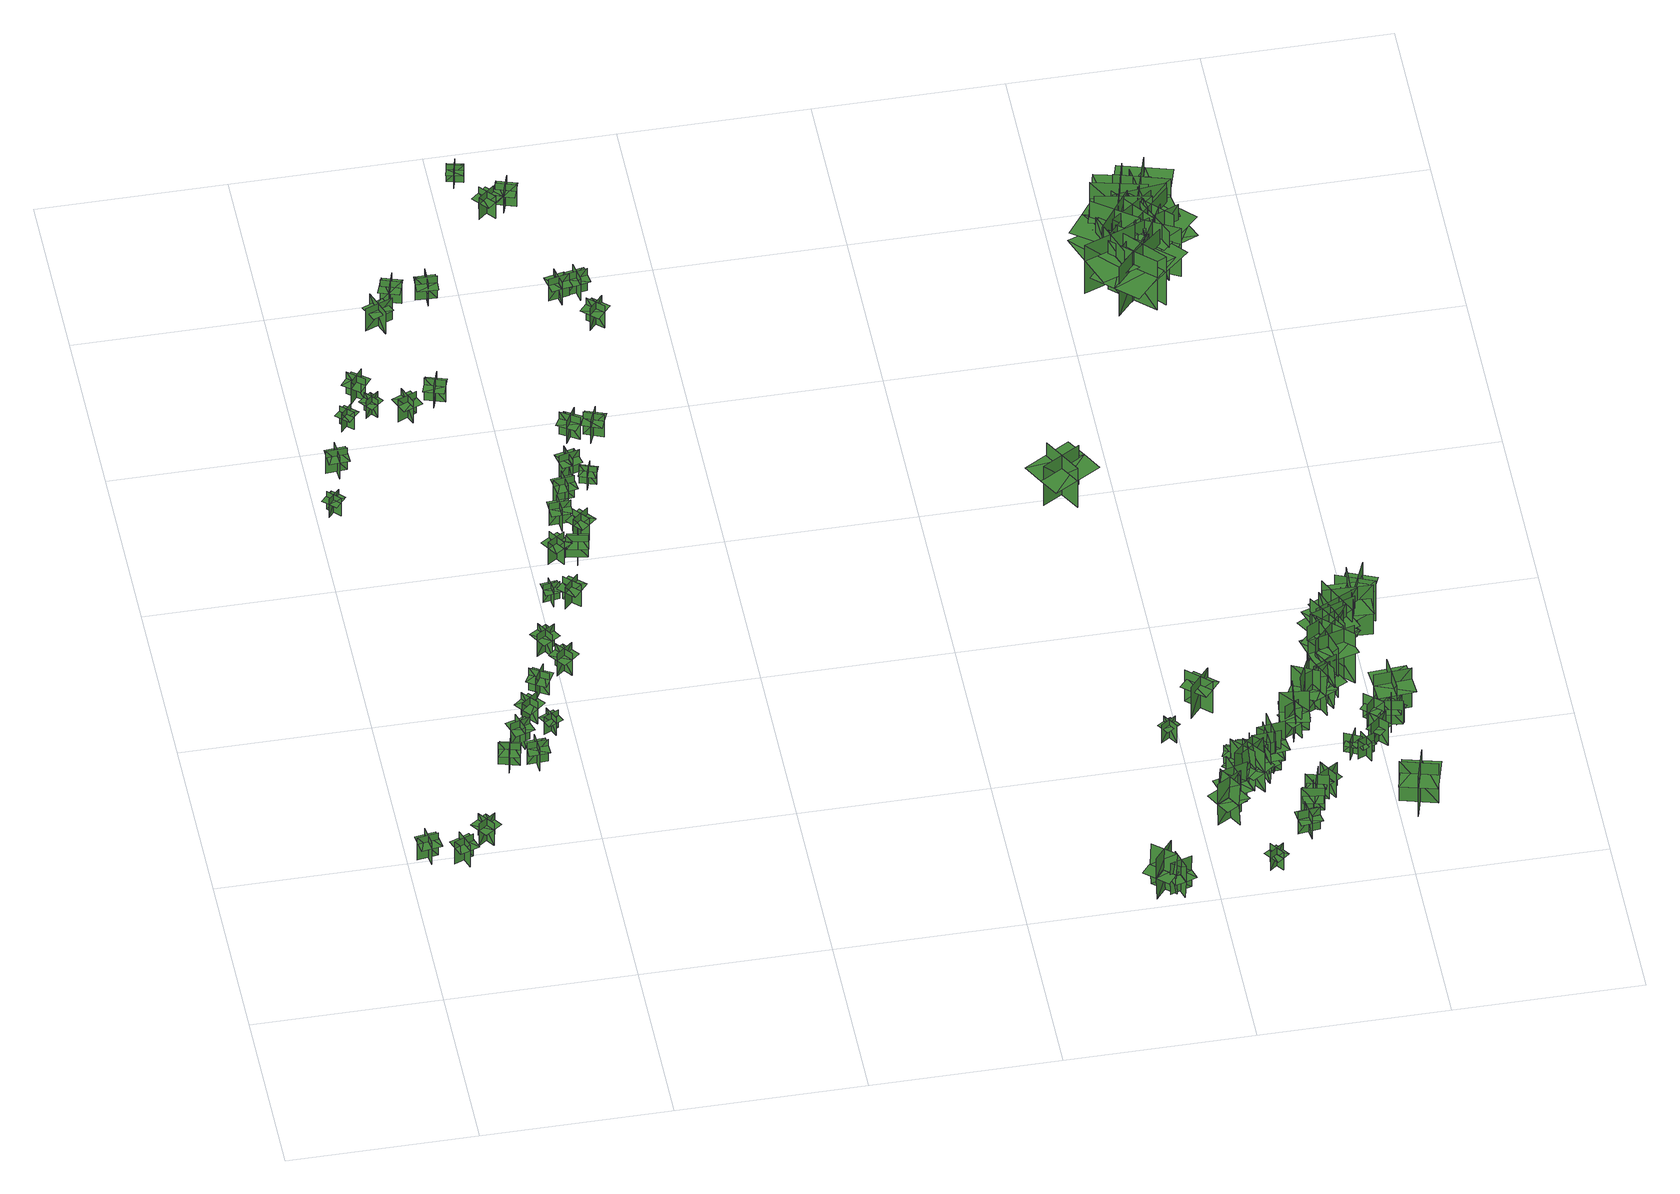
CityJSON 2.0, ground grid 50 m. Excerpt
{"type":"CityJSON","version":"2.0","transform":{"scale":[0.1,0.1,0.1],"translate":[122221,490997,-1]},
"CityObjects":{
"tree1":{"type":"SolitaryVegetationObject","geometry":[{"type":"MultiSurface","lod":"1","boundaries":[[[0,1,2]],[[0,2,3]],[[4,5,6]],[[4,6,7]],[[8,9,10]],[[8,10,11]],[[8,11,12]],[[8,12,13]]]}]},
"tree2":{"type":"SolitaryVegetationObject","geometry":[{"type":"MultiSurface","lod":"1","boundaries":[[[14,15,16]],[[14,16,17]],[[18,19,20]],[[18,20,21]],[[22,23,24]],[[22,24,25]],[[22,25,26]],[[22,26,27]]]}]},
"tree3":{"type":"SolitaryVegetationObject","geometry":[{"type":"MultiSurface","lod":"1","boundaries":[[[28,29,30]],[[28,30,31]],[[32,33,34]],[[32,34,35]],[[36,37,38]],[[36,38,39]],[[36,39,40]],[[36,40,41]]]}]},
"tree4":{"type":"SolitaryVegetationObject","geometry":[{"type":"MultiSurface","lod":"1","boundaries":[[[42,43,44]],[[42,44,45]],[[46,47,48]],[[46,48,49]],[[50,51,52]],[[50,52,53]],[[50,53,54]],[[50,54,55]]]}]},
"tree5":{"type":"SolitaryVegetationObject","geometry":[{"type":"MultiSurface","lod":"1","boundaries":[[[56,57,58]],[[56,58,59]],[[60,61,62]],[[60,62,63]],[[64,65,66]],[[64,66,67]],[[64,67,68]],[[64,68,69]]]}]},
"tree6":{"type":"SolitaryVegetationObject","geometry":[{"type":"MultiSurface","lod":"1","boundaries":[[[70,71,72]],[[70,72,73]],[[74,75,76]],[[74,76,77]],[[78,79,80]],[[78,80,81]],[[78,81,82]],[[78,82,83]]]}]},
"tree7":{"type":"SolitaryVegetationObject","geometry":[{"type":"MultiSurface","lod":"1","boundaries":[[[84,85,86]],[[84,86,87]],[[88,89,90]],[[88,90,91]],[[92,93,94]],[[92,94,95]],[[92,95,96]],[[92,96,97]]]}]},
"tree8":{"type":"SolitaryVegetationObject","geometry":[{"type":"MultiSurface","lod":"1","boundaries":[[[98,99,100]],[[98,100,101]],[[102,103,104]],[[102,104,105]],[[106,107,108]],[[106,108,109]],[[106,109,110]],[[106,110,111]]]}]},
"tree9":{"type":"SolitaryVegetationObject","geometry":[{"type":"MultiSurface","lod":"1","boundaries":[[[112,113,114]],[[112,114,115]],[[116,117,118]],[[116,118,119]],[[120,121,122]],[[120,122,123]],[[120,123,124]],[[120,124,125]]]}]},
"tree10":{"type":"SolitaryVegetationObject","geometry":[{"type":"MultiSurface","lod":"1","boundaries":[[[126,127,128]],[[126,128,129]],[[130,131,132]],[[130,132,133]],[[134,135,136]],[[134,136,137]],[[134,137,138]],[[134,138,139]]]}]},
"tree11":{"type":"SolitaryVegetationObject","geometry":[{"type":"MultiSurface","lod":"1","boundaries":[[[140,141,142]],[[140,142,143]],[[144,145,146]],[[144,146,147]],[[148,149,150]],[[148,150,151]],[[148,151,152]],[[148,152,153]]]}]},
"tree12":{"type":"SolitaryVegetationObject","geometry":[{"type":"MultiSurface","lod":"1","boundaries":[[[154,155,156]],[[154,156,157]],[[158,159,160]],[[158,160,161]],[[162,163,164]],[[162,164,165]],[[162,165,166]],[[162,166,167]]]}]},
"tree13":{"type":"SolitaryVegetationObject","geometry":[{"type":"MultiSurface","lod":"1","boundaries":[[[168,169,170]],[[168,170,171]],[[172,173,174]],[[172,174,175]],[[176,177,178]],[[176,178,179]],[[176,179,180]],[[176,180,181]]]}]},
"tree14":{"type":"SolitaryVegetationObject","geometry":[{"type":"MultiSurface","lod":"1","boundaries":[[[182,183,184]],[[182,184,185]],[[186,187,188]],[[186,188,189]],[[190,191,192]],[[190,192,193]],[[190,193,194]],[[190,194,195]]]}]},
"tree15":{"type":"SolitaryVegetationObject","geometry":[{"type":"MultiSurface","lod":"1","boundaries":[[[196,197,198]],[[196,198,199]],[[200,201,202]],[[200,202,203]],[[204,205,206]],[[204,206,207]],[[204,207,208]],[[204,208,209]]]}]},
"tree16":{"type":"SolitaryVegetationObject","geometry":[{"type":"MultiSurface","lod":"1","boundaries":[[[210,211,212]],[[210,212,213]],[[214,215,216]],[[214,216,217]],[[218,219,220]],[[218,220,221]],[[218,221,222]],[[218,222,223]]]}]},
"tree17":{"type":"SolitaryVegetationObject","geometry":[{"type":"MultiSurface","lod":"1","boundaries":[[[224,225,226]],[[224,226,227]],[[228,229,230]],[[228,230,231]],[[232,233,234]],[[232,234,235]],[[232,235,236]],[[232,236,237]]]}]},
"tree18":{"type":"SolitaryVegetationObject","geometry":[{"type":"MultiSurface","lod":"1","boundaries":[[[238,239,240]],[[238,240,241]],[[242,243,244]],[[242,244,245]],[[246,247,248]],[[246,248,249]],[[246,249,250]],[[246,250,251]]]}]},
"tree19":{"type":"SolitaryVegetationObject","geometry":[{"type":"MultiSurface","lod":"1","boundaries":[[[252,253,254]],[[252,254,255]],[[256,257,258]],[[256,258,259]],[[260,261,262]],[[260,262,263]],[[260,263,264]],[[260,264,265]]]}]},
"tree20":{"type":"SolitaryVegetationObject","geometry":[{"type":"MultiSurface","lod":"1","boundaries":[[[266,267,268]],[[266,268,269]],[[270,271,272]],[[270,272,273]],[[274,275,276]],[[274,276,277]],[[274,277,278]],[[274,278,279]]]}]},
"tree21":{"type":"SolitaryVegetationObject","geometry":[{"type":"MultiSurface","lod":"1","boundaries":[[[280,281,282]],[[280,282,283]],[[284,285,286]],[[284,286,287]],[[288,289,290]],[[288,290,291]],[[288,291,292]],[[288,292,293]]]}]},
"tree22":{"type":"SolitaryVegetationObject","geometry":[{"type":"MultiSurface","lod":"1","boundaries":[[[294,295,296]],[[294,296,297]],[[298,299,300]],[[298,300,301]],[[302,303,304]],[[302,304,305]],[[302,305,306]],[[302,306,307]]]}]},
"tree23":{"type":"SolitaryVegetationObject","geometry":[{"type":"MultiSurface","lod":"1","boundaries":[[[308,309,310]],[[308,310,311]],[[312,313,314]],[[312,314,315]],[[316,317,318]],[[316,318,319]],[[316,319,320]],[[316,320,321]]]}]},
"tree24":{"type":"SolitaryVegetationObject","geometry":[{"type":"MultiSurface","lod":"1","boundaries":[[[322,323,324]],[[322,324,325]],[[326,327,328]],[[326,328,329]],[[330,331,332]],[[330,332,333]],[[330,333,334]],[[330,334,335]]]}]},
"tree25":{"type":"SolitaryVegetationObject","geometry":[{"type":"MultiSurface","lod":"1","boundaries":[[[336,337,338]],[[336,338,339]],[[340,341,342]],[[340,342,343]],[[344,345,346]],[[344,346,347]],[[344,347,348]],[[344,348,349]]]}]},
"tree26":{"type":"SolitaryVegetationObject","geometry":[{"type":"MultiSurface","lod":"1","boundaries":[[[350,351,352]],[[350,352,353]],[[354,355,356]],[[354,356,357]],[[358,359,360]],[[358,360,361]],[[358,361,362]],[[358,362,363]]]}]},
"tree27":{"type":"SolitaryVegetationObject","geometry":[{"type":"MultiSurface","lod":"1","boundaries":[[[364,365,366]],[[364,366,367]],[[368,369,370]],[[368,370,371]],[[372,373,374]],[[372,374,375]],[[372,375,376]],[[372,376,377]]]}]},
"tree28":{"type":"SolitaryVegetationObject","geometry":[{"type":"MultiSurface","lod":"1","boundaries":[[[378,379,380]],[[378,380,381]],[[382,383,384]],[[382,384,385]],[[386,387,388]],[[386,388,389]],[[386,389,390]],[[386,390,391]]]}]},
"tree29":{"type":"SolitaryVegetationObject","geometry":[{"type":"MultiSurface","lod":"1","boundaries":[[[392,393,394]],[[392,394,395]],[[396,397,398]],[[396,398,399]],[[400,401,402]],[[400,402,403]],[[400,403,404]],[[400,404,405]]]}]},
"tree30":{"type":"SolitaryVegetationObject","geometry":[{"type":"MultiSurface","lod":"1","boundaries":[[[406,407,408]],[[406,408,409]],[[410,411,412]],[[410,412,413]],[[414,415,416]],[[414,416,417]],[[414,417,418]],[[414,418,419]]]}]},
"tree31":{"type":"SolitaryVegetationObject","geometry":[{"type":"MultiSurface","lod":"1","boundaries":[[[420,421,422]],[[420,422,423]],[[424,425,426]],[[424,426,427]],[[428,429,430]],[[428,430,431]],[[428,431,432]],[[428,432,433]]]}]},
"tree32":{"type":"SolitaryVegetationObject","geometry":[{"type":"MultiSurface","lod":"1","boundaries":[[[434,435,436]],[[434,436,437]],[[438,439,440]],[[438,440,441]],[[442,443,444]],[[442,444,445]],[[442,445,446]],[[442,446,447]]]}]},
"tree33":{"type":"SolitaryVegetationObject","geometry":[{"type":"MultiSurface","lod":"1","boundaries":[[[448,449,450]],[[448,450,451]],[[452,453,454]],[[452,454,455]],[[456,457,458]],[[456,458,459]],[[456,459,460]],[[456,460,461]]]}]},
"tree34":{"type":"SolitaryVegetationObject","geometry":[{"type":"MultiSurface","lod":"1","boundaries":[[[462,463,464]],[[462,464,465]],[[466,467,468]],[[466,468,469]],[[470,471,472]],[[470,472,473]],[[470,473,474]],[[470,474,475]]]}]},
"tree35":{"type":"SolitaryVegetationObject","geometry":[{"type":"MultiSurface","lod":"1","boundaries":[[[476,477,478]],[[476,478,479]],[[480,481,482]],[[480,482,483]],[[484,485,486]],[[484,486,487]],[[484,487,488]],[[484,488,489]]]}]},
"tree36":{"type":"SolitaryVegetationObject","geometry":[{"type":"MultiSurface","lod":"1","boundaries":[[[490,491,492]],[[490,492,493]],[[494,495,496]],[[494,496,497]],[[498,499,500]],[[498,500,501]],[[498,501,502]],[[498,502,503]]]}]},
"tree37":{"type":"SolitaryVegetationObject","geometry":[{"type":"MultiSurface","lod":"1","boundaries":[[[504,505,506]],[[504,506,507]],[[508,509,510]],[[508,510,511]],[[512,513,514]],[[512,514,515]],[[512,515,516]],[[512,516,517]]]}]},
"tree38":{"type":"SolitaryVegetationObject","geometry":[{"type":"MultiSurface","lod":"1","boundaries":[[[518,519,520]],[[518,520,521]],[[522,523,524]],[[522,524,525]],[[526,527,528]],[[526,528,529]],[[526,529,530]],[[526,530,531]]]}]},
"tree39":{"type":"SolitaryVegetationObject","geometry":[{"type":"MultiSurface","lod":"1","boundaries":[[[532,533,534]],[[532,534,535]],[[536,537,538]],[[536,538,539]],[[540,541,537]],[[540,537,536]],[[542,543,533]],[[542,533,532]],[[532,533,544]],[[532,544,545]],[[532,546,547]],[[532,547,533]]]}]},
"tree40":{"type":"SolitaryVegetationObject","geometry":[{"type":"MultiSurface","lod":"1","boundaries":[[[548,549,550]],[[548,550,551]],[[552,553,554]],[[552,554,555]],[[556,557,553]],[[556,553,552]],[[558,559,549]],[[558,549,548]],[[548,549,560]],[[548,560,561]],[[548,562,563]],[[548,563,549]]]}]},
"tree41":{"type":"SolitaryVegetationObject","geometry":[{"type":"MultiSurface","lod":"1","boundaries":[[[564,565,566]],[[564,566,567]],[[568,569,570]],[[568,570,571]],[[572,573,574]],[[572,574,575]],[[572,576,577]],[[572,577,573]]]}]},
"tree42":{"type":"SolitaryVegetationObject","geometry":[{"type":"MultiSurface","lod":"1","boundaries":[[[578,579,580]],[[578,580,581]],[[582,583,584]],[[582,584,585]],[[586,587,583]],[[586,583,582]],[[588,589,579]],[[588,579,578]],[[578,579,590]],[[578,590,591]],[[578,592,593]],[[578,593,579]]]}]},
"tree43":{"type":"SolitaryVegetationObject","geometry":[{"type":"MultiSurface","lod":"1","boundaries":[[[594,595,596]],[[594,596,597]],[[598,599,600]],[[598,600,601]],[[602,603,599]],[[602,599,598]],[[604,605,595]],[[604,595,594]],[[594,595,606]],[[594,606,607]],[[594,608,609]],[[594,609,595]]]}]},
"tree44":{"type":"SolitaryVegetationObject","geometry":[{"type":"MultiSurface","lod":"1","boundaries":[[[610,611,612]],[[610,612,613]],[[614,615,616]],[[614,616,617]],[[618,619,620]],[[618,620,621]],[[618,619,622]],[[618,622,623]]]}]},
"tree45":{"type":"SolitaryVegetationObject","geometry":[{"type":"MultiSurface","lod":"1","boundaries":[[[624,625,626]],[[624,626,627]],[[628,629,630]],[[628,630,631]],[[632,633,629]],[[632,629,628]],[[634,635,625]],[[634,625,624]],[[624,625,636]],[[624,636,637]],[[624,638,639]],[[624,639,625]]]}]},
"tree46":{"type":"SolitaryVegetationObject","geometry":[{"type":"MultiSurface","lod":"1","boundaries":[[[640,641,642]],[[640,642,643]],[[644,645,646]],[[644,646,647]],[[648,649,650]],[[648,650,651]],[[648,651,652]],[[648,652,653]]]}]},
"tree47":{"type":"SolitaryVegetationObject","geometry":[{"type":"MultiSurface","lod":"1","boundaries":[[[654,655,656]],[[654,656,657]],[[658,659,660]],[[658,660,661]],[[662,663,659]],[[662,659,658]],[[664,665,655]],[[664,655,654]],[[654,655,666]],[[654,666,667]],[[654,668,669]],[[654,669,655]]]}]},
"tree48":{"type":"SolitaryVegetationObject","geometry":[{"type":"MultiSurface","lod":"1","boundaries":[[[670,671,672]],[[670,672,673]],[[674,675,676]],[[674,676,677]],[[678,679,680]],[[678,680,681]],[[678,682,683]],[[678,683,679]]]}]},
"tree49":{"type":"SolitaryVegetationObject","geometry":[{"type":"MultiSurface","lod":"1","boundaries":[[[684,685,686]],[[684,686,687]],[[688,689,690]],[[688,690,691]],[[692,693,694]],[[692,694,695]],[[692,696,697]],[[692,697,693]]]}]},
"tree50":{"type":"SolitaryVegetationObject","geometry":[{"type":"MultiSurface","lod":"1","boundaries":[[[698,699,700]],[[698,700,701]],[[702,703,704]],[[702,704,705]],[[706,707,703]],[[706,703,702]],[[708,709,699]],[[708,699,698]],[[698,699,710]],[[698,710,711]],[[698,712,713]],[[698,713,699]]]}]},
"tree51":{"type":"SolitaryVegetationObject","geometry":[{"type":"MultiSurface","lod":"1","boundaries":[[[714,715,716]],[[714,716,717]],[[718,719,720]],[[718,720,721]],[[722,723,724]],[[722,724,725]],[[722,725,726]],[[722,726,727]]]}]},
"tree52":{"type":"SolitaryVegetationObject","geometry":[{"type":"MultiSurface","lod":"1","boundaries":[[[728,729,730]],[[728,730,731]],[[732,733,734]],[[732,734,735]],[[736,737,733]],[[736,733,732]],[[738,739,729]],[[738,729,728]],[[728,729,740]],[[728,740,741]],[[728,742,743]],[[728,743,729]]]}]},
"tree53":{"type":"SolitaryVegetationObject","geometry":[{"type":"MultiSurface","lod":"1","boundaries":[[[744,745,746]],[[744,746,747]],[[748,749,750]],[[748,750,751]],[[752,753,754]],[[752,754,755]],[[752,753,756]],[[752,756,757]]]}]},
"tree54":{"type":"SolitaryVegetationObject","geometry":[{"type":"MultiSurface","lod":"1","boundaries":[[[758,759,760]],[[758,760,761]],[[762,763,764]],[[762,764,765]],[[766,767,763]],[[766,763,762]],[[768,769,759]],[[768,759,758]],[[758,759,770]],[[758,770,771]],[[758,772,773]],[[758,773,759]]]}]},
"tree55":{"type":"SolitaryVegetationObject","geometry":[{"type":"MultiSurface","lod":"1","boundaries":[[[774,775,776]],[[774,776,777]],[[778,779,780]],[[778,780,781]],[[782,783,784]],[[782,784,785]],[[782,783,786]],[[782,786,787]]]}]},
"tree56":{"type":"SolitaryVegetationObject","geometry":[{"type":"MultiSurface","lod":"1","boundaries":[[[788,789,790]],[[788,790,791]],[[792,793,794]],[[792,794,795]],[[796,797,798]],[[796,798,799]],[[796,799,800]],[[796,800,801]]]}]},
"tree57":{"type":"SolitaryVegetationObject","geometry":[{"type":"MultiSurface","lod":"1","boundaries":[[[802,803,804]],[[802,804,805]],[[806,807,808]],[[806,808,809]],[[810,811,812]],[[810,812,813]],[[810,813,814]],[[810,814,815]]]}]},
"tree58":{"type":"SolitaryVegetationObject","geometry":[{"type":"MultiSurface","lod":"1","boundaries":[[[816,817,818]],[[816,818,819]],[[820,821,822]],[[820,822,823]],[[824,825,821]],[[824,821,820]],[[826,827,817]],[[826,817,816]],[[816,817,828]],[[816,828,829]],[[816,830,831]],[[816,831,817]]]}]},
"tree59":{"type":"SolitaryVegetationObject","geometry":[{"type":"MultiSurface","lod":"1","boundaries":[[[832,833,834]],[[832,834,835]],[[836,837,838]],[[836,838,839]],[[840,841,837]],[[840,837,836]],[[842,843,833]],[[842,833,832]],[[832,833,844]],[[832,844,845]],[[832,846,847]],[[832,847,833]]]}]},
"tree60":{"type":"SolitaryVegetationObject","geometry":[{"type":"MultiSurface","lod":"1","boundaries":[[[848,849,850]],[[848,850,851]],[[852,853,854]],[[852,854,855]],[[856,857,853]],[[856,853,852]],[[858,859,849]],[[858,849,848]],[[848,849,860]],[[848,860,861]],[[848,862,863]],[[848,863,849]]]}]},
"tree61":{"type":"SolitaryVegetationObject","geometry":[{"type":"MultiSurface","lod":"1","boundaries":[[[864,865,866]],[[864,866,867]],[[868,869,870]],[[868,870,871]],[[872,873,874]],[[872,874,875]],[[872,875,876]],[[872,876,877]]]}]},
"tree62":{"type":"SolitaryVegetationObject","geometry":[{"type":"MultiSurface","lod":"1","boundaries":[[[878,879,880]],[[878,880,881]],[[882,883,884]],[[882,884,885]],[[886,887,883]],[[886,883,882]],[[888,889,879]],[[888,879,878]],[[878,879,890]],[[878,890,891]],[[878,892,893]],[[878,893,879]]]}]},
"tree63":{"type":"SolitaryVegetationObject","geometry":[{"type":"MultiSurface","lod":"1","boundaries":[[[894,895,896]],[[894,896,897]],[[898,899,900]],[[898,900,901]],[[902,903,904]],[[902,904,905]],[[902,905,906]],[[902,906,907]]]}]},
"tree64":{"type":"SolitaryVegetationObject","geometry":[{"type":"MultiSurface","lod":"1","boundaries":[[[908,909,910]],[[908,910,911]],[[912,913,914]],[[912,914,915]],[[916,917,913]],[[916,913,912]],[[918,919,909]],[[918,909,908]],[[908,909,920]],[[908,920,921]],[[908,922,923]],[[908,923,909]]]}]},
"tree65":{"type":"SolitaryVegetationObject","geometry":[{"type":"MultiSurface","lod":"1","boundaries":[[[924,925,926]],[[924,926,927]],[[928,929,930]],[[928,930,931]],[[932,933,934]],[[932,934,935]],[[932,936,937]],[[932,937,933]]]}]},
"tree66":{"type":"SolitaryVegetationObject","geometry":[{"type":"MultiSurface","lod":"1","boundaries":[[[938,939,940]],[[938,940,941]],[[942,943,944]],[[942,944,945]],[[946,947,948]],[[946,948,949]],[[946,949,950]],[[946,950,951]]]}]},
"tree67":{"type":"SolitaryVegetationObject","geometry":[{"type":"MultiSurface","lod":"1","boundaries":[[[952,953,954]],[[952,954,955]],[[956,957,958]],[[956,958,959]],[[960,961,962]],[[960,962,963]],[[960,963,964]],[[960,964,965]]]}]},
"tree68":{"type":"SolitaryVegetationObject","geometry":[{"type":"MultiSurface","lod":"1","boundaries":[[[966,967,968]],[[966,968,969]],[[970,971,972]],[[970,972,973]],[[974,975,976]],[[974,976,977]],[[974,978,979]],[[974,979,975]]]}]},
"tree69":{"type":"SolitaryVegetationObject","geometry":[{"type":"MultiSurface","lod":"1","boundaries":[[[980,981,982]],[[980,982,983]],[[984,985,986]],[[984,986,987]],[[988,989,990]],[[988,990,991]],[[988,992,993]],[[988,993,989]]]}]},
"tree70":{"type":"SolitaryVegetationObject","geometry":[{"type":"MultiSurface","lod":"1","boundaries":[[[994,995,996]],[[994,996,997]],[[998,999,1000]],[[998,1000,1001]],[[1002,1003,1004]],[[1002,1004,1005]],[[1002,1005,1006]],[[1002,1006,1007]]]}]},
"tree71":{"type":"SolitaryVegetationObject","geometry":[{"type":"MultiSurface","lod":"1","boundaries":[[[1008,1009,1010]],[[1008,1010,1011]],[[1012,1013,1014]],[[1012,1014,1015]],[[1016,1017,1018]],[[1016,1018,1019]],[[1016,1020,1021]],[[1016,1021,1017]]]}]},
"tree72":{"type":"SolitaryVegetationObject","geometry":[{"type":"MultiSurface","lod":"1","boundaries":[[[1022,1023,1024]],[[1022,1024,1025]],[[1026,1027,1028]],[[1026,1028,1029]],[[1030,1031,1032]],[[1030,1032,1033]],[[1030,1033,1034]],[[1030,1034,1035]]]}]},
"tree73":{"type":"SolitaryVegetationObject","geometry":[{"type":"MultiSurface","lod":"1","boundaries":[[[1036,1037,1038]],[[1036,1038,1039]],[[1040,1041,1042]],[[1040,1042,1043]],[[1044,1045,1046]],[[1044,1046,1047]],[[1044,1048,1049]],[[1044,1049,1045]]]}]},
"tree74":{"type":"SolitaryVegetationObject","geometry":[{"type":"MultiSurface","lod":"1","boundaries":[[[1050,1051,1052]],[[1050,1052,1053]],[[1054,1055,1056]],[[1054,1056,1057]],[[1058,1059,1060]],[[1058,1060,1061]],[[1058,1061,1062]],[[1058,1062,1063]]]}]},
"tree75":{"type":"SolitaryVegetationObject","geometry":[{"type":"MultiSurface","lod":"1","boundaries":[[[1064,1065,1066]],[[1064,1066,1067]],[[1068,1069,1070]],[[1068,1070,1071]],[[1072,1073,1074]],[[1072,1074,1075]],[[1072,1075,1076]],[[1072,1076,1077]]]}]},
"tree76":{"type":"SolitaryVegetationObject","geometry":[{"type":"MultiSurface","lod":"1","boundaries":[[[1078,1079,1080]],[[1078,1080,1081]],[[1082,1083,1084]],[[1082,1084,1085]],[[1086,1087,1088]],[[1086,1088,1089]],[[1086,1090,1091]],[[1086,1091,1087]]]}]},
"tree77":{"type":"SolitaryVegetationObject","geometry":[{"type":"MultiSurface","lod":"1","boundaries":[[[1092,1093,1094]],[[1092,1094,1095]],[[1096,1097,1098]],[[1096,1098,1099]],[[1100,1101,1102]],[[1100,1102,1103]],[[1100,1103,1104]],[[1100,1104,1105]]]}]},
"tree78":{"type":"SolitaryVegetationObject","geometry":[{"type":"MultiSurface","lod":"1","boundaries":[[[1106,1107,1108]],[[1106,1108,1109]],[[1110,1111,1112]],[[1110,1112,1113]],[[1114,1115,1116]],[[1114,1116,1117]],[[1114,1118,1119]],[[1114,1119,1115]]]}]},
"tree79":{"type":"SolitaryVegetationObject","geometry":[{"type":"MultiSurface","lod":"1","boundaries":[[[1120,1121,1122]],[[1120,1122,1123]],[[1124,1125,1126]],[[1124,1126,1127]],[[1128,1129,1130]],[[1128,1130,1131]],[[1128,1131,1132]],[[1128,1132,1133]]]}]},
"tree80":{"type":"SolitaryVegetationObject","geometry":[{"type":"MultiSurface","lod":"1","boundaries":[[[1134,1135,1136]],[[1134,1136,1137]],[[1138,1139,1140]],[[1138,1140,1141]],[[1142,1143,1144]],[[1142,1144,1145]],[[1142,1145,1146]],[[1142,1146,1147]]]}]},
"tree81":{"type":"SolitaryVegetationObject","geometry":[{"type":"MultiSurface","lod":"1","boundaries":[[[1148,1149,1150]],[[1148,1150,1151]],[[1152,1153,1154]],[[1152,1154,1155]],[[1156,1157,1158]],[[1156,1158,1159]],[[1156,1159,1160]],[[1156,1160,1161]]]}]},
"tree82":{"type":"SolitaryVegetationObject","geometry":[{"type":"MultiSurface","lod":"1","boundaries":[[[1162,1163,1164]],[[1162,1164,1165]],[[1166,1167,1168]],[[1166,1168,1169]],[[1170,1171,1172]],[[1170,1172,1173]],[[1170,1173,1174]],[[1170,1174,1175]]]}]},
"tree83":{"type":"SolitaryVegetationObject","geometry":[{"type":"MultiSurface","lod":"1","boundaries":[[[1176,1177,1178]],[[1176,1178,1179]],[[1180,1181,1182]],[[1180,1182,1183]],[[1184,1185,1186]],[[1184,1186,1187]],[[1184,1187,1188]],[[1184,1188,1189]]]}]},
"tree84":{"type":"SolitaryVegetationObject","geometry":[{"type":"MultiSurface","lod":"1","boundaries":[[[1190,1191,1192]],[[1190,1192,1193]],[[1194,1195,1196]],[[1194,1196,1197]],[[1198,1199,1200]],[[1198,1200,1201]],[[1198,1201,1202]],[[1198,1202,1203]]]}]},
"tree85":{"type":"SolitaryVegetationObject","geometry":[{"type":"MultiSurface","lod":"1","boundaries":[[[1204,1205,1206]],[[1204,1206,1207]],[[1208,1209,1210]],[[1208,1210,1211]],[[1212,1213,1214]],[[1212,1214,1215]],[[1212,1215,1216]],[[1212,1216,1217]]]}]},
"tree86":{"type":"SolitaryVegetationObject","geometry":[{"type":"MultiSurface","lod":"1","boundaries":[[[1218,1219,1220]],[[1218,1220,1221]],[[1222,1223,1224]],[[1222,1224,1225]],[[1226,1227,1228]],[[1226,1228,1229]],[[1226,1229,1230]],[[1226,1230,1231]]]}]},
"tree87":{"type":"SolitaryVegetationObject","geometry":[{"type":"MultiSurface","lod":"1","boundaries":[[[1232,1233,1234]],[[1232,1234,1235]],[[1236,1237,1238]],[[1236,1238,1239]],[[1240,1241,1242]],[[1240,1242,1243]],[[1240,1243,1244]],[[1240,1244,1245]]]}]},
"tree88":{"type":"SolitaryVegetationObject","geometry":[{"type":"MultiSurface","lod":"1","boundaries":[[[1246,1247,1248]],[[1246,1248,1249]],[[1250,1251,1252]],[[1250,1252,1253]],[[1254,1255,1256]],[[1254,1256,1257]],[[1254,1257,1258]],[[1254,1258,1259]]]}]},
"tree89":{"type":"SolitaryVegetationObject","geometry":[{"type":"MultiSurface","lod":"1","boundaries":[[[1260,1261,1262]],[[1260,1262,1263]],[[1264,1265,1266]],[[1264,1266,1267]],[[1268,1269,1270]],[[1268,1270,1271]],[[1268,1271,1272]],[[1268,1272,1273]]]}]},
"tree90":{"type":"SolitaryVegetationObject","geometry":[{"type":"MultiSurface","lod":"1","boundaries":[[[1274,1275,1276]],[[1274,1276,1277]],[[1278,1279,1280]],[[1278,1280,1281]],[[1282,1283,1284]],[[1282,1284,1285]],[[1282,1285,1286]],[[1282,1286,1287]]]}]},
"tree91":{"type":"SolitaryVegetationObject","geometry":[{"type":"MultiSurface","lod":"1","boundaries":[[[1288,1289,1290]],[[1288,1290,1291]],[[1292,1293,1294]],[[1292,1294,1295]],[[1296,1297,1298]],[[1296,1298,1299]],[[1296,1299,1300]],[[1296,1300,1301]]]}]},
"tree92":{"type":"SolitaryVegetationObject","geometry":[{"type":"MultiSurface","lod":"1","boundaries":[[[1302,1303,1304]],[[1302,1304,1305]],[[1306,1307,1308]],[[1306,1308,1309]],[[1310,1311,1312]],[[1310,1312,1313]],[[1310,1313,1314]],[[1310,1314,1315]]]}]},
"tree93":{"type":"SolitaryVegetationObject","geometry":[{"type":"MultiSurface","lod":"1","boundaries":[[[1316,1317,1318]],[[1316,1318,1319]],[[1320,1321,1322]],[[1320,1322,1323]],[[1324,1325,1326]],[[1324,1326,1327]],[[1324,1327,1328]],[[1324,1328,1329]]]}]}
},
"vertices":[
[77,493,28],[22,485,28],[22,485,105],[77,493,105],[47,515,28],[55,461,28],[55,461,105],[47,515,105],[47,515,84],[20,511,84],[28,457,84],[55,461,84],[83,465,84],[75,519,84],
[164,479,22],[113,459,22],[113,459,99],[164,479,99],[131,494,22],[150,442,22],[150,442,99],[131,494,99],[131,494,78],[105,484,78],[124,433,78],[150,442,78],[176,452,78],[157,504,78],
[186,509,25],[231,542,25],[231,542,102],[186,509,102],[223,504,25],[190,548,25],[190,548,102],[223,504,102],[223,504,80],[245,520,80],[212,565,80],[190,548,80],[168,532,80],[200,487,80],
[339,772,30],[286,786,30],[286,786,107],[339,772,107],[321,804,30],[307,750,30],[307,750,107],[321,804,107],[321,804,85],[294,811,85],[280,757,85],[307,750,85],[334,744,85],[347,797,85],
[25,1763,39],[57,1732,39],[57,1732,101],[25,1763,101],[26,1733,39],[56,1766,39],[56,1766,101],[26,1733,101],[26,1733,84],[42,1718,84],[72,1750,84],[56,1766,84],[40,1781,84],[10,1748,84],
[346,879,29],[362,827,29],[362,827,106],[346,879,106],[329,847,29],[381,863,29],[381,863,106],[329,847,106],[329,847,84],[337,821,84],[390,837,84],[381,863,84],[373,890,84],[320,873,84],
[381,799,29],[384,744,29],[384,744,106],[381,799,106],[357,772,29],[412,775,29],[412,775,106],[357,772,106],[357,772,85],[358,744,85],[413,747,85],[412,775,85],[410,803,85],[355,799,85],
[102,1895,38],[47,1892,38],[47,1892,115],[102,1895,115],[74,1920,38],[78,1865,38],[78,1865,115],[74,1920,115],[74,1920,94],[47,1918,94],[50,1863,94],[78,1865,94],[105,1866,94],[102,1922,94],
[411,916,25],[376,958,25],[376,958,102],[411,916,102],[415,953,25],[372,917,25],[372,917,102],[415,953,102],[415,953,80],[397,974,80],[355,938,80],[372,917,80],[390,896,80],[433,931,80],
[450,866,25],[431,906,25],[431,906,87],[450,866,87],[460,894,25],[420,875,25],[420,875,87],[460,894,87],[460,894,69],[450,914,69],[410,895,69],[420,875,69],[430,855,69],[469,874,69],
[459,1013,25],[411,1041,25],[411,1041,102],[459,1013,102],[450,1049,25],[422,1001,25],[422,1001,102],[450,1049,102],[450,1049,80],[426,1063,80],[398,1015,80],[422,1001,80],[446,987,80],[474,1035,80],
[142,2063,40],[113,2030,40],[113,2030,101],[142,2063,101],[113,2061,40],[146,2032,40],[146,2032,101],[113,2061,101],[113,2061,84],[98,2045,84],[131,2015,84],[146,2032,84],[161,2048,84],[128,2078,84],
[192,2129,41],[149,2163,41],[149,2163,118],[192,2129,118],[188,2166,41],[154,2122,41],[154,2122,118],[188,2166,118],[188,2166,96],[166,2183,96],[132,2139,96],[154,2122,96],[176,2105,96],[210,2149,96],
[183,2067,40],[217,2095,40],[217,2095,102],[183,2067,102],[212,2064,40],[184,2098,40],[184,2098,102],[212,2064,102],[212,2064,84],[229,2078,84],[201,2112,84],[184,2098,84],[167,2084,84],[195,2050,84],
[455,1157,25],[503,1186,25],[503,1186,102],[455,1157,102],[491,1148,25],[463,1195,25],[463,1195,102],[491,1148,102],[491,1148,81],[515,1162,81],[486,1210,81],[463,1195,81],[439,1181,81],[468,1134,81],
[492,1079,24],[535,1113,24],[535,1113,101],[492,1079,101],[529,1074,24],[494,1118,24],[494,1118,101],[529,1074,101],[529,1074,79],[550,1091,79],[516,1135,79],[494,1118,79],[473,1100,79],[507,1057,79],
[297,2029,39],[275,2080,39],[275,2080,116],[297,2029,116],[311,2063,39],[260,2041,39],[260,2041,116],[311,2063,116],[311,2063,95],[300,2088,95],[249,2067,95],[260,2041,95],[271,2016,95],[322,2037,95],
[522,1368,26],[528,1324,26],[528,1324,87],[522,1368,87],[504,1345,26],[548,1351,26],[548,1351,87],[504,1345,87],[504,1345,70],[507,1323,70],[551,1329,70],[548,1351,70],[545,1373,70],[501,1367,70],
[593,1354,23],[555,1314,23],[555,1314,100],[593,1354,100],[556,1353,23],[597,1315,23],[597,1315,100],[556,1353,100],[556,1353,79],[537,1333,79],[578,1295,79],[597,1315,79],[616,1336,79],[575,1373,79],
[239,2377,41],[312,2405,41],[312,2405,118],[239,2377,118],[287,2356,41],[287,2356,118],[259,2429,118],[259,2429,41],[246,2380,98],[256,2356,98],[312,2380,98],[301,2404,98],[291,2428,98],[235,2403,98],
[358,2072,40],[375,2124,40],[375,2124,117],[358,2072,117],[391,2088,40],[339,2106,40],[339,2106,117],[391,2088,117],[391,2088,95],[400,2114,95],[347,2132,95],[339,2106,95],[330,2079,95],[382,2062,95],
[588,1510,24],[542,1480,24],[542,1480,101],[588,1510,101],[552,1518,24],[582,1472,24],[582,1472,101],[552,1518,101],[552,1518,80],[529,1503,80],[559,1456,80],[582,1472,80],[605,1487,80],[575,1533,80],
[294,2475,41],[347,2458,41],[347,2458,117],[294,2475,117],[311,2442,41],[328,2495,41],[328,2495,117],[311,2442,117],[311,2442,96],[337,2433,96],[354,2486,96],[328,2495,96],[302,2503,96],[284,2451,96],
[646,1487,24],[591,1497,24],[591,1497,101],[646,1487,101],[625,1518,24],[615,1463,24],[615,1463,101],[625,1518,101],[625,1518,80],[598,1523,80],[588,1468,80],[615,1463,80],[643,1458,80],[652,1513,80],
[595,1644,25],[598,1589,25],[598,1589,102],[595,1644,102],[570,1617,25],[626,1620,25],[626,1620,102],[570,1617,102],[570,1617,81],[572,1590,81],[627,1592,81],[626,1620,81],[624,1648,81],[569,1645,81],
[662,1585,24],[619,1550,24],[619,1550,101],[662,1585,101],[625,1589,24],[660,1546,24],[660,1546,101],[625,1589,101],[625,1589,79],[604,1571,79],[639,1529,79],[660,1546,79],[681,1564,79],[646,1607,79],
[651,1706,24],[596,1699,24],[596,1699,101],[651,1706,101],[622,1729,24],[629,1674,24],[629,1674,101],[622,1729,101],[622,1729,80],[594,1725,80],[602,1670,80],[629,1674,80],[656,1678,80],[649,1733,80],
[412,2442,36],[413,2497,36],[413,2497,113],[412,2442,113],[439,2467,36],[383,2469,36],[383,2469,113],[439,2467,113],[439,2467,91],[439,2495,91],[384,2496,91],[383,2469,91],[383,2441,91],[438,2439,91],
[626,1782,25],[680,1795,25],[680,1795,102],[626,1782,102],[658,1762,25],[644,1816,25],[644,1816,102],[658,1762,102],[658,1762,81],[684,1769,81],[671,1823,81],[644,1816,81],[618,1809,81],[631,1756,81],
[715,1742,24],[673,1756,24],[673,1756,85],[715,1742,85],[702,1768,24],[688,1727,24],[688,1727,85],[702,1768,85],[702,1768,68],[681,1776,68],[667,1734,68],[688,1727,68],[709,1719,68],[723,1761,68],
[667,1897,28],[695,1945,28],[695,1945,105],[667,1897,105],[703,1906,28],[655,1935,28],[655,1935,105],[703,1906,105],[703,1906,83],[717,1930,83],[670,1958,83],[655,1935,83],[641,1911,83],[688,1882,83],
[748,1942,24],[728,1891,24],[728,1891,101],[748,1942,101],[715,1928,24],[766,1908,24],[766,1908,101],[715,1928,101],[715,1928,80],[705,1902,80],[756,1882,80],[766,1908,80],[776,1933,80],[724,1953,80],
[564,2899,28],[554,2856,28],[554,2856,89],[564,2899,89],[539,2884,28],[582,2873,28],[582,2873,89],[539,2884,89],[539,2884,72],[534,2862,72],[577,2852,72],[582,2873,72],[587,2895,72],[544,2905,72],
[640,2774,24],[598,2738,24],[598,2738,101],[640,2774,101],[603,2777,24],[639,2735,24],[639,2735,101],[603,2777,101],[603,2777,80],[582,2759,80],[618,2717,80],[639,2735,80],[660,2753,80],[624,2795,80],
[717,2415,25],[771,2426,25],[771,2426,102],[717,2415,102],[748,2395,25],[736,2449,25],[736,2449,102],[748,2395,102],[748,2395,81],[775,2400,81],[763,2455,81],[736,2449,81],[709,2443,81],[721,2389,81],
[647,2785,23],[699,2768,23],[699,2768,100],[647,2785,100],[663,2752,23],[681,2805,23],[681,2805,100],[663,2752,100],[663,2752,78],[690,2744,78],[707,2796,78],[681,2805,78],[654,2813,78],[637,2761,78],
[801,2293,24],[838,2334,24],[838,2334,101],[801,2293,101],[838,2295,24],[797,2332,24],[797,2332,101],[838,2295,101],[838,2295,80],[856,2315,80],[815,2352,80],[797,2332,80],[778,2311,80],[819,2274,80],
[786,2457,24],[796,2403,24],[796,2403,101],[786,2457,101],[765,2427,24],[819,2437,24],[819,2437,101],[765,2427,101],[765,2427,79],[770,2400,79],[824,2410,79],[819,2437,79],[815,2464,79],[760,2455,79],
[1838,29,77],[1887,88,77],[1856,113,77],[1807,55,77],[1832,82,77],[1890,33,77],[1893,36,147],[1835,85,147],[1835,85,7],[1893,36,7],[1840,27,7],[1889,86,7],[1887,88,147],[1838,29,147],[1867,5,77],[1916,63,77],
[1895,74,64],[1912,17,64],[1942,26,65],[1924,83,65],[1932,55,64],[1875,38,64],[1876,34,119],[1933,52,119],[1933,52,10],[1876,34,10],[1893,73,10],[1910,16,10],[1912,17,119],[1895,74,119],[1866,65,65],[1883,8,65],
[1953,575,12],[1992,601,12],[1992,601,75],[1953,575,75],[1989,567,12],[1963,607,12],[1963,607,75],[1989,567,75],[1956,577,58],[1992,601,58],[1982,616,58],[1946,592,58],[1966,561,58],[2002,585,58],
[2039,263,79],[2105,302,79],[2085,336,79],[2019,297,79],[2051,315,79],[2090,249,79],[2094,251,149],[2055,317,149],[2055,317,8],[2094,251,8],[2040,261,8],[2106,299,8],[2105,302,149],[2039,263,149],[2058,230,79],[2124,269,79],
[2079,360,78],[2100,287,78],[2138,297,78],[2118,371,78],[2126,335,78],[2053,315,78],[2054,310,148],[2127,331,148],[2127,331,8],[2054,310,8],[2076,359,8],[2097,286,8],[2100,287,148],[2079,360,148],[2042,350,78],[2063,276,78],
[2146,113,3],[2174,75,3],[2174,75,66],[2146,113,66],[2141,81,3],[2179,109,3],[2179,109,66],[2141,81,66],[2145,112,45],[2173,74,45],[2191,88,45],[2164,126,45],[2157,63,45],[2129,101,45],
[2156,418,81],[2101,365,81],[2128,337,81],[2183,389,81],[2156,365,81],[2103,420,81],[2100,417,151],[2152,362,151],[2152,362,11],[2100,417,11],[2154,420,11],[2098,368,11],[2101,365,151],[2156,418,151],[2130,446,81],[2074,394,81],
[2133,451,18],[2092,469,18],[2092,469,80],[2133,451,80],[2122,479,18],[2104,438,18],[2104,438,80],[2122,479,80],[2122,479,63],[2102,488,63],[2084,448,63],[2104,438,63],[2124,429,63],[2143,470,63],
[2176,354,79],[2131,416,79],[2099,393,79],[2144,331,79],[2123,361,79],[2185,406,79],[2183,410,149],[2121,365,149],[2121,365,9],[2183,410,9],[2178,356,9],[2134,418,9],[2131,416,149],[2176,354,149],[2207,377,79],[2163,439,79],
[2037,711,14],[2099,656,14],[2099,656,124],[2037,711,124],[2041,646,14],[2096,708,14],[2096,708,124],[2041,646,124],[2042,707,95],[2099,656,95],[2120,681,95],[2064,731,95],[2020,682,95],[2077,632,95],
[2123,470,14],[2181,458,14],[2181,458,92],[2123,470,92],[2150,431,14],[2161,489,14],[2161,489,92],[2150,431,92],[2128,469,72],[2181,458,72],[2186,481,72],[2133,492,72],[2124,446,72],[2177,435,72],
[2216,418,66],[2160,400,66],[2169,370,67],[2226,389,67],[2198,381,66],[2180,437,66],[2176,436,121],[2195,380,121],[2195,380,12],[2176,436,12],[2215,421,12],[2159,402,12],[2160,400,121],[2216,418,121],[2207,447,67],[2150,428,67],
[1836,1545,21],[1836,1545,160],[1897,1441,160],[1897,1441,21],[1914,1523,21],[1914,1523,160],[1814,1464,160],[1814,1464,21],[1930,1532,115],[1899,1584,115],[1775,1511,115],[1805,1459,115],[1835,1407,115],[1960,1480,115],
[2191,463,82],[2196,386,82],[2235,389,82],[2231,465,82],[2231,428,82],[2155,424,82],[2155,419,152],[2232,424,152],[2232,424,12],[2155,419,12],[2188,462,12],[2192,386,12],[2196,386,152],[2191,463,152],[2152,460,82],[2157,384,82],
[2233,194,6],[2291,202,6],[2291,202,84],[2233,194,84],[2265,170,6],[2256,228,6],[2256,228,84],[2265,170,84],[2233,192,58],[2291,200,58],[2287,230,58],[2229,221,58],[2295,177,58],[2237,168,58],
[2205,489,84],[2214,413,84],[2254,418,84],[2245,494,84],[2248,457,84],[2172,448,84],[2172,444,154],[2248,453,154],[2248,453,14],[2172,444,14],[2202,489,14],[2211,413,14],[2214,413,154],[2205,489,154],[2167,485,84],[2176,409,84],
[2282,241,8],[2291,299,8],[2291,299,86],[2282,241,86],[2314,265,8],[2256,274,8],[2256,274,86],[2314,265,86],[2284,241,60],[2293,299,60],[2264,304,60],[2255,246,60],[2316,295,60],[2307,237,60],
[2332,299,12],[2273,316,12],[2273,316,94],[2332,299,94],[2311,337,12],[2294,278,12],[2294,278,94],[2311,337,94],[2309,331,63],[2284,338,63],[2272,296,63],[2297,289,63],[2321,282,63],[2333,324,63],
[2309,316,6],[2362,348,6],[2362,348,88],[2309,316,88],[2352,306,6],[2320,358,6],[2320,358,88],[2352,306,88],[2348,312,57],[2370,325,57],[2347,362,57],[2325,349,57],[2304,335,57],[2326,298,57],
[2263,536,68],[2315,564,68],[2301,591,69],[2248,564,69],[2274,576,68],[2302,523,68],[2305,525,123],[2277,577,123],[2277,577,14],[2305,525,14],[2264,534,14],[2316,562,14],[2315,564,123],[2263,536,123],[2277,510,69],[2329,537,69],
[2328,552,80],[2252,561,80],[2247,522,81],[2323,512,81],[2287,519,80],[2296,594,80],[2292,595,151],[2282,519,151],[2282,519,10],[2292,595,10],[2328,555,10],[2252,564,10],[2252,561,151],[2328,552,151],[2333,590,81],[2257,600,81],
[2369,623,76],[2300,656,76],[2283,621,76],[2352,588,76],[2319,605,76],[2352,674,76],[2348,676,146],[2315,607,146],[2315,607,6],[2348,676,6],[2370,626,6],[2301,659,6],[2300,656,146],[2369,623,146],[2386,658,76],[2317,691,76],
[2431,470,15],[2410,425,15],[2410,425,80],[2431,470,80],[2399,458,15],[2443,437,15],[2443,437,80],[2399,458,80],[2404,455,55],[2395,437,55],[2426,422,55],[2435,441,55],[2444,459,55],[2412,474,55],
[2330,622,74],[2399,654,74],[2382,690,75],[2313,657,75],[2346,672,74],[2379,603,74],[2383,605,144],[2351,674,144],[2351,674,4],[2383,605,4],[2331,619,4],[2400,652,4],[2399,654,144],[2330,622,144],[2346,587,75],[2415,620,75],
[2475,445,14],[2430,425,14],[2430,425,79],[2475,445,79],[2443,457,14],[2463,412,14],[2463,412,79],[2443,457,79],[2445,452,55],[2426,444,55],[2441,412,55],[2459,421,55],[2478,429,55],[2463,461,55],
[2424,678,75],[2356,643,75],[2374,608,75],[2442,643,75],[2408,628,75],[2373,696,75],[2369,693,145],[2404,626,145],[2404,626,4],[2369,693,4],[2422,681,4],[2354,646,4],[2356,643,145],[2424,678,145],[2406,713,75],[2338,678,75],
[2478,740,3],[2353,706,3],[2353,706,175],[2478,740,175],[2388,790,3],[2423,665,3],[2423,665,175],[2388,790,175],[2467,737,130],[2353,706,130],[2366,656,130],[2481,688,130],[2454,787,130],[2339,755,130],
[2601,232,14],[2505,258,14],[2505,258,152],[2601,232,152],[2569,290,14],[2542,194,14],[2542,194,152],[2569,290,152],[2569,290,114],[2520,303,114],[2494,207,114],[2542,194,114],[2591,181,114],[2617,277,114],
[2471,463,11],[2515,505,11],[2515,505,93],[2471,463,93],[2514,462,11],[2472,507,11],[2472,507,93],[2514,462,93],[2509,467,62],[2528,485,62],[2498,516,62],[2480,499,62],[2461,481,62],[2491,450,62],
[2372,704,4],[2461,798,4],[2461,798,176],[2372,704,176],[2475,708,4],[2380,797,4],[2380,797,176],[2475,708,176],[2380,712,131],[2461,798,131],[2424,834,131],[2342,747,131],[2417,677,131],[2499,763,131],
[2385,852,5],[2450,740,5],[2450,740,178],[2385,852,178],[2360,753,5],[2472,818,5],[2472,818,178],[2360,753,178],[2391,843,133],[2450,740,133],[2495,766,133],[2435,868,133],[2346,817,133],[2406,714,133],
[2470,575,12],[2517,535,12],[2517,535,94],[2470,575,94],[2473,531,12],[2514,578,12],[2514,578,94],[2473,531,94],[2478,537,63],[2497,520,63],[2526,553,63],[2506,569,63],[2487,586,63],[2459,553,63],
[2455,749,6],[2411,871,6],[2411,871,178],[2455,749,178],[2498,842,6],[2376,798,6],[2376,798,178],[2498,842,178],[2452,759,134],[2411,871,134],[2363,853,134],[2403,742,134],[2500,777,134],[2459,888,134],
[2566,533,10],[2506,545,10],[2506,545,92],[2566,533,92],[2542,569,10],[2530,509,10],[2530,509,92],[2542,569,92],[2541,562,61],[2516,567,61],[2507,525,61],[2532,520,61],[2557,515,61],[2565,557,61],
[2426,910,6],[2483,793,6],[2483,793,178],[2426,910,178],[2394,813,6],[2510,870,6],[2510,870,178],[2394,813,178],[2431,900,133],[2483,793,133],[2529,816,133],[2477,923,133],[2385,878,133],[2437,771,133],
[2535,537,9],[2569,573,9],[2569,573,75],[2535,537,75],[2570,539,9],[2534,572,9],[2534,572,75],[2570,539,75],[2566,542,50],[2580,557,50],[2554,581,50],[2541,566,50],[2527,551,50],[2552,527,50],
[2542,634,8],[2550,535,8],[2550,535,146],[2542,634,146],[2499,584,8],[2598,592,8],[2598,592,146],[2499,584,146],[2499,584,108],[2502,535,108],[2602,542,108],[2598,592,108],[2594,641,108],[2495,634,108],
[2496,946,7],[2491,816,7],[2491,816,179],[2496,946,179],[2421,876,7],[2551,871,7],[2551,871,179],[2421,876,179],[2496,935,134],[2491,816,134],[2543,814,134],[2547,933,134],[2444,937,134],[2440,818,134],
[2191,2242,30],[2191,2242,200],[2053,2191,200],[2053,2191,30],[2148,2152,30],[2148,2152,200],[2099,2285,200],[2099,2285,30],[2155,2132,145],[2224,2157,145],[2164,2323,145],[2094,2297,145],[2025,2272,145],[2086,2106,145],
[2545,987,8],[2504,889,8],[2504,889,149],[2545,987,149],[2468,955,8],[2566,914,8],[2566,914,149],[2468,955,149],[2542,979,113],[2504,889,113],[2543,873,113],[2581,963,113],[2503,995,113],[2465,906,113],
[2225,2109,20],[2225,2109,191],[2116,2207,191],[2116,2207,20],[2126,2105,20],[2126,2105,191],[2221,2211,191],[2221,2211,20],[2112,2089,135],[2166,2040,135],[2284,2171,135],[2229,2220,135],[2174,2269,135],[2057,2138,135],
[2114,2234,30],[2114,2234,169],[2194,2324,169],[2194,2324,30],[2111,2315,30],[2111,2315,169],[2198,2238,169],[2198,2238,30],[2097,2327,124],[2057,2281,124],[2166,2186,124],[2206,2231,124],[2245,2277,124],[2137,2372,124],
[2108,2245,31],[2108,2245,202],[2194,2364,202],[2194,2364,31],[2094,2344,31],[2094,2344,202],[2209,2260,202],[2209,2260,31],[2077,2357,146],[2033,2297,146],[2175,2193,146],[2219,2252,146],[2263,2312,146],[2120,2416,146],
[2154,2299,33],[2138,2375,33],[2138,2375,141],[2154,2299,141],[2182,2342,33],[2107,2326,33],[2107,2326,141],[2182,2342,141],[2182,2342,110],[2174,2380,110],[2098,2364,110],[2107,2326,110],[2115,2288,110],[2191,2304,110],
[2210,2284,24],[2210,2284,164],[2140,2186,164],[2140,2186,24],[2222,2203,24],[2222,2203,164],[2128,2271,164],[2128,2271,24],[2236,2193,119],[2272,2242,119],[2154,2326,119],[2119,2277,119],[2084,2228,119],[2201,2144,119],
[2154,2234,18],[2154,2234,188],[2251,2124,188],[2251,2124,18],[2252,2226,18],[2252,2226,188],[2146,2132,188],[2146,2132,18],[2269,2241,133],[2220,2296,133],[2088,2179,133],[2136,2124,133],[2185,2069,133],[2317,2185,133],
[2109,2360,30],[2109,2360,200],[2254,2336,200],[2254,2336,30],[2190,2416,30],[2190,2416,200],[2168,2276,200],[2168,2276,30],[2194,2438,145],[2121,2450,145],[2093,2276,145],[2166,2264,145],[2238,2252,145],[2266,2426,145],
[2250,2375,32],[2250,2375,203],[2107,2410,203],[2107,2410,32],[2164,2325,32],[2164,2325,203],[2198,2463,203],[2198,2463,32],[2158,2304,147],[2230,2287,147],[2272,2458,147],[2201,2476,147],[2129,2493,147],[2087,2322,147],
[2156,2376,26],[2156,2376,196],[2244,2258,196],[2244,2258,26],[2254,2360,26],[2254,2360,196],[2141,2275,196],[2141,2275,26],[2271,2373,141],[2227,2432,141],[2086,2326,141],[2131,2267,141],[2175,2208,141],[2316,2315,141],
[2218,2322,21],[2218,2322,160],[2216,2202,160],[2216,2202,21],[2273,2263,21],[2273,2263,160],[2157,2264,160],[2157,2264,21],[2291,2262,115],[2292,2322,115],[2148,2325,115],[2147,2265,115],[2146,2204,115],[2290,2202,115],
[2176,2288,18],[2176,2288,188],[2306,2219,188],[2306,2219,18],[2271,2316,18],[2271,2316,188],[2205,2190,188],[2205,2190,18],[2281,2335,133],[2216,2369,133],[2134,2213,133],[2199,2179,133],[2264,2145,133],[2346,2301,133],
[2274,2210,18],[2274,2210,189],[2217,2345,189],[2217,2345,18],[2183,2249,18],[2183,2249,189],[2314,2304,189],[2314,2304,18],[2163,2240,133],[2192,2173,133],[2354,2241,133],[2326,2309,133],[2297,2377,133],[2134,2308,133],
[2235,2299,26],[2235,2299,196],[2215,2445,196],[2215,2445,26],[2157,2361,26],[2157,2361,196],[2298,2380,196],[2298,2380,26],[2136,2358,141],[2146,2285,141],[2321,2309,141],[2310,2382,141],[2300,2455,141],[2125,2430,141],
[2297,2367,21],[2297,2367,191],[2194,2263,191],[2194,2263,21],[2296,2267,21],[2296,2267,191],[2195,2368,191],[2195,2368,21],[2311,2252,136],[2363,2304,136],[2238,2429,136],[2186,2377,136],[2134,2325,136],[2259,2200,136],
[2170,2433,26],[2170,2433,197],[2311,2391,197],[2311,2391,26],[2258,2479,26],[2258,2479,197],[2218,2343,197],[2218,2343,26],[2264,2500,141],[2194,2520,141],[2144,2351,141],[2215,2330,141],[2285,2310,141],[2335,2479,141]
]}
